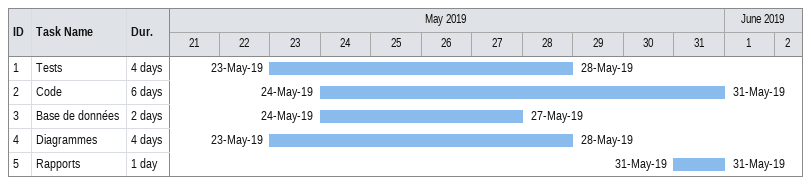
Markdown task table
| ID | Task | Duration | Start | Finish |
|---|---|---|---|---|
| 1 | Tests | 4d | 2019-05-23 | 2019-05-28 |
| 2 | Code | 6d | 2019-05-24 | 2019-05-31 |
| 3 | Base de données | 2d | 2019-05-24 | 2019-05-27 |
| 4 | Diagrammes | 4d | 2019-05-23 | 2019-05-28 |
| 5 | Rapports | 1d | 2019-05-31 | 2019-05-31 |
